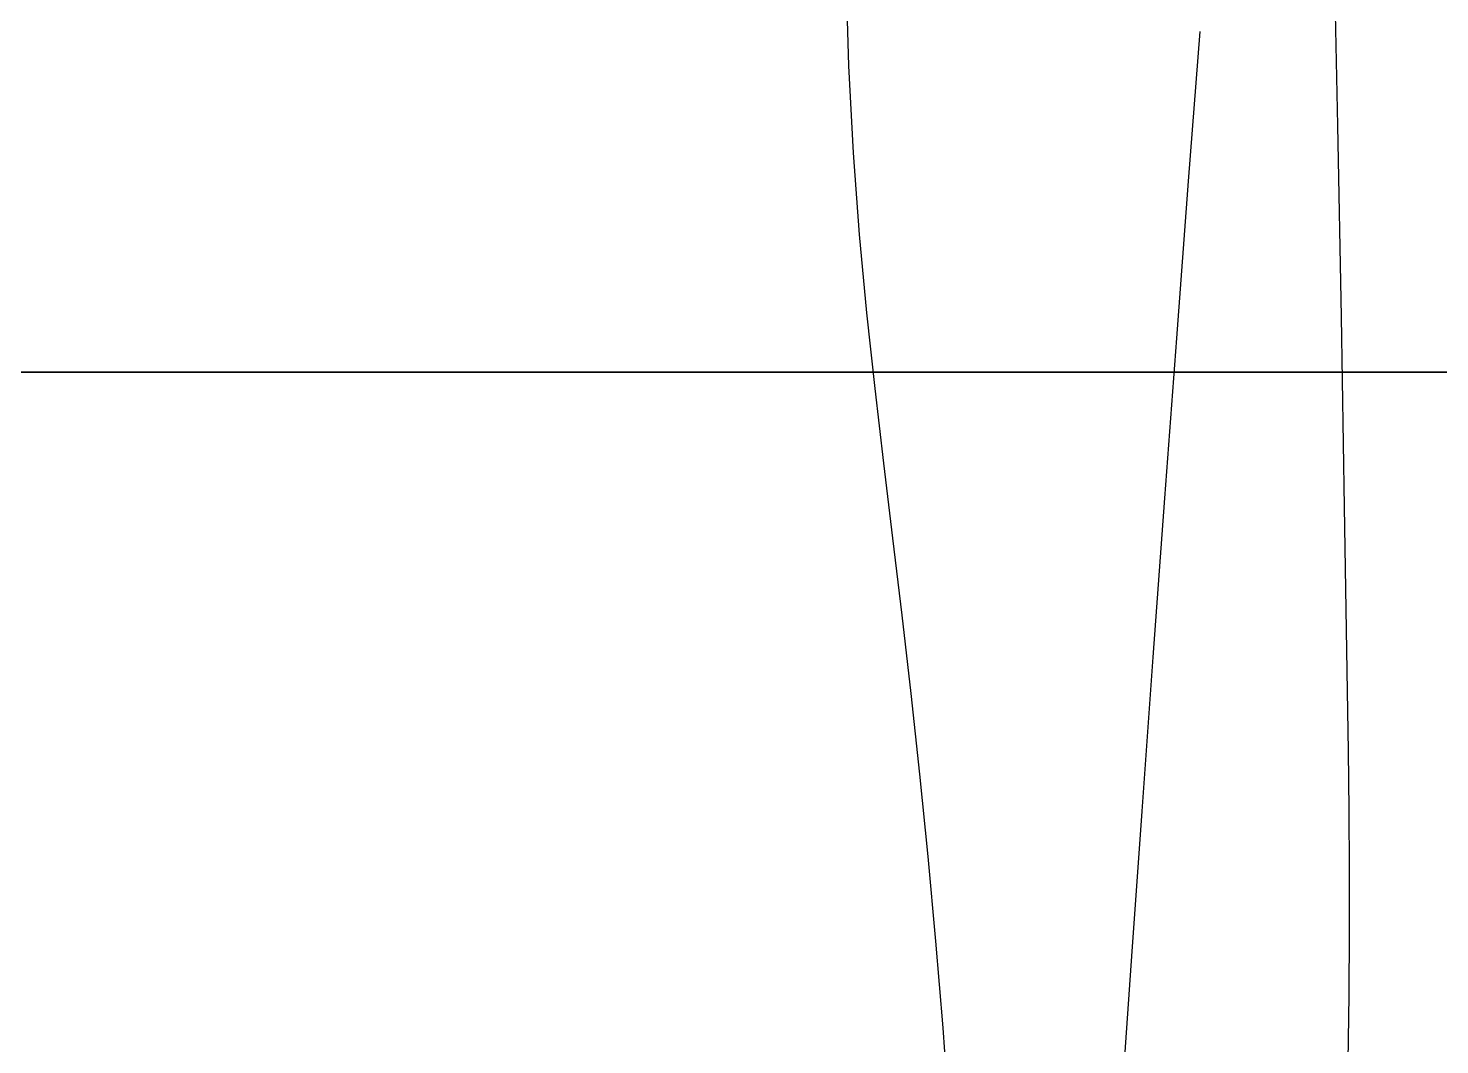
# Model space of a CAD drawing. Extents: x 11992 to 29481, y -6727 to 6811.
# Drawn here: x 24300.6 to 24558.5, y 1371.3 to 1557 of the extents above; entities that cross this region are included whole.
import ezdxf

# ---------------------------------------------------------------- set-up
doc = ezdxf.new("R2010")
doc.units = 0
doc.header["$MEASUREMENT"] = 0
doc.layers.get('0').update_dxf_attribs({"color": 8, "linetype": 'CONTINUOUS'})
doc.layers.add('zoylight 5回路', color=4, linetype='CONTINUOUS')

msp = doc.modelspace()

# ---------------------------------------------------------------- linework, layer by layer
for p, q in [((24539.84, 1539.18, -2436.43), (24539.14, 1573.61, -2436.43)), ((24450.55, 1550.1, -2436.43), (24450.03, 1567.16, -2436.43)), ((24514.63, 1556.37, -2436.43), (24512.54, 1529.05, -2436.43)), ((24451.4, 1534.22, -2436.43), (24450.55, 1550.1, -2436.43)), ((24540.5, 1504.25, -2436.43), (24539.84, 1539.18, -2436.43)), ((24452.51, 1519.28, -2436.43), (24451.4, 1534.22, -2436.43)), ((24512.54, 1529.05, -2436.43), (24510.38, 1500.39, -2436.43)), ((24453.84, 1505.01, -2436.43), (24452.51, 1519.28, -2436.43)), ((24455.34, 1491.18, -2436.43), (24453.84, 1505.01, -2436.43)), ((24541.09, 1469.58, -2436.43), (24540.5, 1504.25, -2436.43)), ((24510.38, 1500.39, -2436.43), (24508.21, 1471.16, -2436.43)), ((24301.72, 1494.16, -2114.35), (24296, 1494.16, -2112.59)), ((24298.69, 1494.16, -2095.93), (24305.78, 1494.16, -2098.2)), ((24305.8, 1494.16, -2110.12), (24298.71, 1494.16, -2107.93)), ((24300.51, 1494.16, -1996.67), (24301.22, 1494.16, -1996.77)), ((24300.77, 1494.16, -2436.23), (24300.77, 1494.16, -2435.58)), ((24300.77, 1494.16, -2435.58), (24300.77, 1494.16, -2434.93)), ((24300.77, 1494.16, -2434.93), (24300.77, 1494.16, -2434.28)), ((24300.77, 1494.16, -2434.28), (24300.77, 1494.16, -2433.63)), ((24300.77, 1494.16, -2433.63), (24300.77, 1494.16, -2432.98)), ((24300.77, 1494.16, -2432.98), (24300.77, 1494.16, -2432.33)), ((24300.77, 1494.16, -2432.33), (24300.77, 1494.16, -2431.68)), ((24300.77, 1494.16, -2431.68), (24300.77, 1494.16, -2431.03)), ((24300.77, 1494.16, -2431.03), (24300.77, 1494.16, -2430.38)), ((24300.77, 1494.16, -2430.38), (24300.77, 1494.16, -2429.73)), ((24300.77, 1494.16, -2429.73), (24300.77, 1494.16, -2429.08)), ((24300.77, 1494.16, -2429.08), (24300.77, 1494.16, -2428.43)), ((24300.77, 1494.16, -2428.43), (24300.77, 1494.16, -2428.3)), ((24300.77, 1494.16, -2428.3), (24300.79, 1494.16, -2428.16)), ((24300.79, 1494.16, -2428.16), (24300.81, 1494.16, -2428.03)), ((24300.81, 1494.16, -2428.03), (24300.84, 1494.16, -2427.91)), ((24300.84, 1494.16, -2427.91), (24300.88, 1494.16, -2427.78)), ((24300.88, 1494.16, -2427.78), (24300.92, 1494.16, -2427.66)), ((24300.92, 1494.16, -2427.66), (24300.98, 1494.16, -2427.54)), ((24301.01, 1494.16, -2436.43), (24300.97, 1494.16, -2436.43)), ((24300.98, 1494.16, -2427.54), (24301.04, 1494.16, -2427.43)), ((24301.11, 1494.16, -2436.43), (24301.01, 1494.16, -2436.43)), ((24301.04, 1494.16, -2427.43), (24301.11, 1494.16, -2427.31)), ((24301.29, 1494.16, -2436.43), (24301.11, 1494.16, -2436.43)), ((24301.11, 1494.16, -2427.31), (24301.18, 1494.16, -2427.21)), ((24301.18, 1494.16, -2427.21), (24301.27, 1494.16, -2427.11)), ((24301.22, 1494.16, -1996.77), (24301.93, 1494.16, -1996.87)), ((24301.27, 1494.16, -2427.11), (24301.36, 1494.16, -2427.01)), ((24301.53, 1494.16, -2436.43), (24301.29, 1494.16, -2436.43)), ((24301.36, 1494.16, -2427.01), (24301.41, 1494.16, -2426.96)), ((24301.41, 1494.16, -2426.96), (24301.46, 1494.16, -2426.92)), ((24301.46, 1494.16, -2426.92), (24301.51, 1494.16, -2426.87)), ((24301.51, 1494.16, -2426.87), (24301.57, 1494.16, -2426.83)), ((24301.84, 1494.16, -2436.43), (24301.53, 1494.16, -2436.43)), ((24301.57, 1494.16, -2426.83), (24301.62, 1494.16, -2426.79)), ((24301.62, 1494.16, -2426.79), (24301.68, 1494.16, -2426.75)), ((24301.68, 1494.16, -2426.75), (24301.74, 1494.16, -2426.72)), ((24307.67, 1494.16, -2116.06), (24301.72, 1494.16, -2114.35)), ((24301.74, 1494.16, -2426.72), (24301.79, 1494.16, -2426.68)), ((24301.79, 1494.16, -2426.68), (24301.85, 1494.16, -2426.65)), ((24302.22, 1494.16, -2436.43), (24301.84, 1494.16, -2436.43)), ((24301.85, 1494.16, -2426.65), (24301.92, 1494.16, -2426.62)), ((24301.92, 1494.16, -2426.62), (24301.98, 1494.16, -2426.59)), ((24301.93, 1494.16, -1996.87), (24302.64, 1494.16, -1996.98)), ((24301.98, 1494.16, -2426.59), (24302.04, 1494.16, -2426.56)), ((24302.04, 1494.16, -2426.56), (24302.06, 1494.16, -2426.56)), ((24302.06, 1494.16, -2426.56), (24302.08, 1494.16, -2426.55)), ((24302.08, 1494.16, -2426.55), (24302.1, 1494.16, -2426.54)), ((24302.1, 1494.16, -2426.54), (24302.12, 1494.16, -2426.53)), ((24302.12, 1494.16, -2426.53), (24302.14, 1494.16, -2426.53)), ((24302.14, 1494.16, -2426.53), (24302.17, 1494.16, -2426.52)), ((24302.17, 1494.16, -2426.52), (24302.19, 1494.16, -2426.51)), ((24302.19, 1494.16, -2426.51), (24302.21, 1494.16, -2426.51)), ((24302.21, 1494.16, -2426.51), (24302.23, 1494.16, -2426.5)), ((24302.67, 1494.16, -2436.43), (24302.22, 1494.16, -2436.43)), ((24302.23, 1494.16, -2426.5), (24302.25, 1494.16, -2426.5)), ((24302.25, 1494.16, -2426.5), (24302.27, 1494.16, -2426.49)), ((24302.27, 1494.16, -2426.49), (24302.29, 1494.16, -2426.49)), ((24302.29, 1494.16, -2426.49), (24302.31, 1494.16, -2426.48)), ((24302.31, 1494.16, -2426.48), (24302.33, 1494.16, -2426.48)), ((24302.33, 1494.16, -2426.48), (24302.35, 1494.16, -2426.47)), ((24302.35, 1494.16, -2426.47), (24302.37, 1494.16, -2426.47)), ((24302.37, 1494.16, -2426.47), (24302.39, 1494.16, -2426.46)), ((24302.39, 1494.16, -2426.46), (24302.41, 1494.16, -2426.46)), ((24302.41, 1494.16, -2426.46), (24302.44, 1494.16, -2426.46)), ((24302.44, 1494.16, -2426.46), (24302.46, 1494.16, -2426.45)), ((24302.46, 1494.16, -2426.45), (24302.48, 1494.16, -2426.45)), ((24302.48, 1494.16, -2426.45), (24302.5, 1494.16, -2426.45)), ((24302.5, 1494.16, -2426.45), (24302.52, 1494.16, -2426.44)), ((24302.52, 1494.16, -2426.44), (24302.54, 1494.16, -2426.44)), ((24302.54, 1494.16, -2426.44), (24302.55, 1494.16, -2426.44)), ((24302.55, 1494.16, -2426.44), (24302.56, 1494.16, -2426.44)), ((24302.56, 1494.16, -2426.44), (24302.57, 1494.16, -2426.44)), ((24302.57, 1494.16, -2426.44), (24302.58, 1494.16, -2426.44)), ((24302.58, 1494.16, -2426.44), (24302.59, 1494.16, -2426.44)), ((24302.59, 1494.16, -2426.44), (24302.6, 1494.16, -2426.44)), ((24302.6, 1494.16, -2426.44), (24302.61, 1494.16, -2426.43)), ((24302.61, 1494.16, -2426.43), (24302.62, 1494.16, -2426.43)), ((24302.62, 1494.16, -2426.43), (24302.63, 1494.16, -2426.43)), ((24302.63, 1494.16, -2426.43), (24302.63, 1494.16, -2426.43)), ((24302.63, 1494.16, -2426.43), (24302.64, 1494.16, -2426.43)), ((24302.64, 1494.16, -2426.43), (24302.65, 1494.16, -2426.43)), ((24302.64, 1494.16, -1996.98), (24303.35, 1494.16, -1997.08)), ((24302.65, 1494.16, -2426.43), (24302.66, 1494.16, -2426.43)), ((24302.66, 1494.16, -2426.43), (24302.66, 1494.16, -2426.43)), ((24302.66, 1494.16, -2426.43), (24302.67, 1494.16, -2426.43)), ((24303.18, 1494.16, -2436.43), (24302.67, 1494.16, -2436.43)), ((24302.67, 1494.16, -2426.43), (24302.68, 1494.16, -2426.43)), ((24302.68, 1494.16, -2426.43), (24302.7, 1494.16, -2426.43)), ((24302.7, 1494.16, -2426.43), (24302.71, 1494.16, -2426.43)), ((24302.71, 1494.16, -2426.43), (24302.73, 1494.16, -2426.43)), ((24302.73, 1494.16, -2426.43), (24302.74, 1494.16, -2426.43)), ((24302.74, 1494.16, -2426.43), (24302.75, 1494.16, -2426.43)), ((24302.75, 1494.16, -2426.43), (24302.76, 1494.16, -2426.43)), ((24302.76, 1494.16, -2426.43), (24302.77, 1494.16, -2426.43)), ((24302.77, 1494.16, -2426.43), (24302.77, 1494.16, -2426.43)), ((24302.78, 1494.16, -2426.43), (24302.77, 1494.16, -2426.43)), ((24302.77, 1494.16, -2426.43), (24302.82, 1494.16, -2426.43)), ((24302.79, 1494.16, -2426.43), (24302.78, 1494.16, -2426.43)), ((24302.81, 1494.16, -2426.43), (24302.79, 1494.16, -2426.43)), ((24302.84, 1494.16, -2426.43), (24302.81, 1494.16, -2426.43)), ((24302.82, 1494.16, -2426.43), (24302.87, 1494.16, -2426.43)), ((24302.87, 1494.16, -2426.43), (24302.84, 1494.16, -2426.43)), ((24302.91, 1494.16, -2426.43), (24302.87, 1494.16, -2426.43)), ((24302.87, 1494.16, -2426.43), (24302.91, 1494.16, -2426.43)), ((24302.96, 1494.16, -2426.43), (24302.91, 1494.16, -2426.43)), ((24302.91, 1494.16, -2426.43), (24302.96, 1494.16, -2426.43)), ((24303.02, 1494.16, -2426.43), (24302.96, 1494.16, -2426.43)), ((24302.96, 1494.16, -2426.43), (24303, 1494.16, -2426.43)), ((24303, 1494.16, -2426.43), (24303.05, 1494.16, -2426.43)), ((24303.08, 1494.16, -2426.43), (24303.02, 1494.16, -2426.43)), ((24303.05, 1494.16, -2426.43), (24303.09, 1494.16, -2426.43)), ((24303.15, 1494.16, -2426.43), (24303.08, 1494.16, -2426.43)), ((24303.09, 1494.16, -2426.43), (24303.14, 1494.16, -2426.43)), ((24303.14, 1494.16, -2426.43), (24303.18, 1494.16, -2426.43)), ((24303.23, 1494.16, -2426.43), (24303.15, 1494.16, -2426.43)), ((24303.77, 1494.16, -2436.43), (24303.18, 1494.16, -2436.43)), ((24303.18, 1494.16, -2426.43), (24303.23, 1494.16, -2426.43)), ((24303.32, 1494.16, -2426.43), (24303.23, 1494.16, -2426.43)), ((24303.23, 1494.16, -2426.43), (24303.27, 1494.16, -2426.43)), ((24303.27, 1494.16, -2426.43), (24303.32, 1494.16, -2426.43)), ((24303.41, 1494.16, -2426.43), (24303.32, 1494.16, -2426.43)), ((24303.35, 1494.16, -1997.08), (24304.07, 1494.16, -1997.18)), ((24303.51, 1494.16, -2426.43), (24303.41, 1494.16, -2426.43)), ((24303.44, 1494.16, -2426.43), (24320.89, 1494.16, -2426.34)), ((24303.61, 1494.16, -2426.43), (24303.51, 1494.16, -2426.43)), ((24303.71, 1494.16, -2426.43), (24303.61, 1494.16, -2426.43)), ((24303.83, 1494.16, -2426.43), (24303.71, 1494.16, -2426.43)), ((24304.42, 1494.16, -2436.43), (24303.77, 1494.16, -2436.43)), ((24303.94, 1494.16, -2426.43), (24303.83, 1494.16, -2426.43)), ((24304.07, 1494.16, -2426.43), (24303.94, 1494.16, -2426.43)), ((24304.07, 1494.16, -1997.18), (24304.78, 1494.16, -1997.28)), ((24304.2, 1494.16, -2426.43), (24304.07, 1494.16, -2426.43)), ((24304.34, 1494.16, -2426.43), (24304.2, 1494.16, -2426.43)), ((24304.49, 1494.16, -2426.43), (24304.34, 1494.16, -2426.43)), ((24305.14, 1494.16, -2436.43), (24304.42, 1494.16, -2436.43)), ((24304.64, 1494.16, -2426.43), (24304.49, 1494.16, -2426.43)), ((24304.79, 1494.16, -2426.43), (24304.64, 1494.16, -2426.43)), ((24304.78, 1494.16, -1997.28), (24305.49, 1494.16, -1997.37)), ((24304.79, 1494.16, -2426.43), (24856.75, 1494.16, -2426.43)), ((24305.93, 1494.16, -2436.43), (24305.14, 1494.16, -2436.43)), ((24305.49, 1494.16, -1997.37), (24306.19, 1494.16, -1997.47)), ((24305.78, 1494.16, -2098.2), (24313.11, 1494.16, -2100.4)), ((24313.13, 1494.16, -2112.24), (24305.8, 1494.16, -2110.12)), ((24306.79, 1494.16, -2436.43), (24305.93, 1494.16, -2436.43)), ((24306.19, 1494.16, -1997.47), (24306.89, 1494.16, -1997.57)), ((24307.71, 1494.16, -2436.43), (24306.79, 1494.16, -2436.43)), ((24306.89, 1494.16, -1997.57), (24307.59, 1494.16, -1997.67)), ((24307.59, 1494.16, -1997.67), (24308.29, 1494.16, -1997.76)), ((24313.84, 1494.16, -2117.73), (24307.67, 1494.16, -2116.06)), ((24308.71, 1494.16, -2436.43), (24307.71, 1494.16, -2436.43)), ((24308.29, 1494.16, -1997.76), (24308.98, 1494.16, -1997.86)), ((24309.76, 1494.16, -2436.43), (24308.71, 1494.16, -2436.43)), ((24308.98, 1494.16, -1997.86), (24309.68, 1494.16, -1997.95)), ((24309.68, 1494.16, -1997.95), (24310.38, 1494.16, -1998.05)), ((24310.89, 1494.16, -2436.43), (24309.76, 1494.16, -2436.43)), ((24310.38, 1494.16, -1998.05), (24311.08, 1494.16, -1998.15)), ((24312.08, 1494.16, -2436.43), (24310.89, 1494.16, -2436.43)), ((24311.08, 1494.16, -1998.15), (24311.78, 1494.16, -1998.24)), ((24311.78, 1494.16, -1998.24), (24312.48, 1494.16, -1998.34)), ((24313.34, 1494.16, -2436.43), (24312.08, 1494.16, -2436.43)), ((24312.48, 1494.16, -1998.34), (24313.18, 1494.16, -1998.43)), ((24313.11, 1494.16, -2100.4), (24320.66, 1494.16, -2102.53)), ((24320.67, 1494.16, -2114.29), (24313.13, 1494.16, -2112.24)), ((24313.18, 1494.16, -1998.43), (24313.88, 1494.16, -1998.52)), ((24314.67, 1494.16, -2436.43), (24313.34, 1494.16, -2436.43)), ((24320.18, 1494.16, -2119.34), (24313.84, 1494.16, -2117.73)), ((24313.88, 1494.16, -1998.52), (24315.4, 1494.16, -1998.73)), ((24316.06, 1494.16, -2436.43), (24314.67, 1494.16, -2436.43)), ((24315.4, 1494.16, -1998.73), (24316.91, 1494.16, -1998.93)), ((24317.51, 1494.16, -2436.43), (24316.06, 1494.16, -2436.43)), ((24316.91, 1494.16, -1998.93), (24318.42, 1494.16, -1999.13)), ((24319.03, 1494.16, -2436.43), (24317.51, 1494.16, -2436.43)), ((24318.42, 1494.16, -1999.13), (24319.94, 1494.16, -1999.33)), ((24320.62, 1494.16, -2436.43), (24319.03, 1494.16, -2436.43)), ((24319.94, 1494.16, -1999.33), (24321.46, 1494.16, -1999.52)), ((24326.69, 1494.16, -2120.9), (24320.18, 1494.16, -2119.34)), ((24322.41, 1494.16, -2436.43), (24320.62, 1494.16, -2436.43)), ((24320.66, 1494.16, -2102.53), (24328.4, 1494.16, -2104.58)), ((24328.41, 1494.16, -2116.26), (24320.67, 1494.16, -2114.29)), ((24320.89, 1494.16, -2426.34), (24338.02, 1494.16, -2426.1)), ((24321.46, 1494.16, -1999.52), (24322.98, 1494.16, -1999.72)), ((24324.28, 1494.16, -2436.43), (24322.41, 1494.16, -2436.43)), ((24322.98, 1494.16, -1999.72), (24324.5, 1494.16, -1999.91)), ((24326.22, 1494.16, -2436.43), (24324.28, 1494.16, -2436.43)), ((24324.5, 1494.16, -1999.91), (24326.02, 1494.16, -2000.11)), ((24326.02, 1494.16, -2000.11), (24327.54, 1494.16, -2000.3)), ((24328.23, 1494.16, -2436.43), (24326.22, 1494.16, -2436.43)), ((24333.33, 1494.16, -2122.41), (24326.69, 1494.16, -2120.9)), ((24327.54, 1494.16, -2000.3), (24329.06, 1494.16, -2000.49)), ((24330.32, 1494.16, -2436.43), (24328.23, 1494.16, -2436.43)), ((24328.4, 1494.16, -2104.58), (24336.3, 1494.16, -2106.57)), ((24336.32, 1494.16, -2118.16), (24328.41, 1494.16, -2116.26)), ((24329.06, 1494.16, -2000.49), (24330.57, 1494.16, -2000.68)), ((24332.47, 1494.16, -2436.43), (24330.32, 1494.16, -2436.43)), ((24330.57, 1494.16, -2000.68), (24332.09, 1494.16, -2000.87)), ((24332.09, 1494.16, -2000.87), (24333.61, 1494.16, -2001.05)), ((24334.7, 1494.16, -2436.43), (24332.47, 1494.16, -2436.43)), ((24340.08, 1494.16, -2123.87), (24333.33, 1494.16, -2122.41)), ((24333.61, 1494.16, -2001.05), (24335.12, 1494.16, -2001.24)), ((24337.01, 1494.16, -2436.43), (24334.7, 1494.16, -2436.43)), ((24335.12, 1494.16, -2001.24), (24336.64, 1494.16, -2001.42)), ((24336.3, 1494.16, -2106.57), (24344.35, 1494.16, -2108.48)), ((24344.36, 1494.16, -2119.98), (24336.32, 1494.16, -2118.16)), ((24336.64, 1494.16, -2001.42), (24338.15, 1494.16, -2001.6)), ((24339.38, 1494.16, -2436.43), (24337.01, 1494.16, -2436.43)), ((24338.02, 1494.16, -2426.1), (24354.79, 1494.16, -2425.66)), ((24338.15, 1494.16, -2001.6), (24339.67, 1494.16, -2001.78)), ((24341.82, 1494.16, -2436.43), (24339.38, 1494.16, -2436.43)), ((24339.67, 1494.16, -2001.78), (24341.19, 1494.16, -2001.96)), ((24346.92, 1494.16, -2125.29), (24340.08, 1494.16, -2123.87)), ((24341.19, 1494.16, -2001.96), (24342.7, 1494.16, -2002.14)), ((24344.33, 1494.16, -2436.43), (24341.82, 1494.16, -2436.43)), ((24342.7, 1494.16, -2002.14), (24344.22, 1494.16, -2002.32)), ((24344.22, 1494.16, -2002.32), (24345.74, 1494.16, -2002.49)), ((24346.91, 1494.16, -2436.43), (24344.33, 1494.16, -2436.43)), ((24344.35, 1494.16, -2108.48), (24352.51, 1494.16, -2110.32)), ((24352.52, 1494.16, -2121.73), (24344.36, 1494.16, -2119.98)), ((24345.74, 1494.16, -2002.49), (24347.26, 1494.16, -2002.67)), ((24349.56, 1494.16, -2436.43), (24346.91, 1494.16, -2436.43)), ((24353.81, 1494.16, -2126.65), (24346.92, 1494.16, -2125.29)), ((24347.26, 1494.16, -2002.67), (24348.78, 1494.16, -2002.84)), ((24348.78, 1494.16, -2002.84), (24350.3, 1494.16, -2003.01)), ((24352.28, 1494.16, -2436.43), (24349.56, 1494.16, -2436.43)), ((24350.3, 1494.16, -2003.01), (24351.81, 1494.16, -2003.18)), ((24351.81, 1494.16, -2003.18), (24353.33, 1494.16, -2003.35)), ((24355.06, 1494.16, -2436.43), (24352.28, 1494.16, -2436.43)), ((24352.51, 1494.16, -2110.32), (24360.76, 1494.16, -2112.09)), ((24360.77, 1494.16, -2123.4), (24352.52, 1494.16, -2121.73)), ((24353.33, 1494.16, -2003.35), (24354.85, 1494.16, -2003.52)), ((24360.74, 1494.16, -2127.97), (24353.81, 1494.16, -2126.65)), ((24354.79, 1494.16, -2425.66), (24371.17, 1494.16, -2424.98)), ((24354.85, 1494.16, -2003.52), (24356.36, 1494.16, -2003.69)), ((24357.9, 1494.16, -2436.43), (24355.06, 1494.16, -2436.43)), ((24356.36, 1494.16, -2003.69), (24357.88, 1494.16, -2003.85)), ((24357.88, 1494.16, -2003.85), (24359.4, 1494.16, -2004.02)), ((24360.81, 1494.16, -2436.43), (24357.9, 1494.16, -2436.43)), ((24359.4, 1494.16, -2004.02), (24360.92, 1494.16, -2004.18)), ((24362.13, 1494.16, -2128.23), (24360.74, 1494.16, -2127.97)), ((24360.76, 1494.16, -2112.09), (24369.07, 1494.16, -2113.8)), ((24369.09, 1494.16, -2125.01), (24360.77, 1494.16, -2123.4)), ((24363.79, 1494.16, -2436.43), (24360.81, 1494.16, -2436.43)), ((24360.92, 1494.16, -2004.18), (24362.43, 1494.16, -2004.34)), ((24363.52, 1494.16, -2128.49), (24362.13, 1494.16, -2128.23)), ((24362.43, 1494.16, -2004.34), (24363.95, 1494.16, -2004.5)), ((24364.91, 1494.16, -2128.74), (24363.52, 1494.16, -2128.49)), ((24366.83, 1494.16, -2436.43), (24363.79, 1494.16, -2436.43)), ((24363.95, 1494.16, -2004.5), (24365.47, 1494.16, -2004.66)), ((24366.3, 1494.16, -2128.99), (24364.91, 1494.16, -2128.74)), ((24365.47, 1494.16, -2004.66), (24366.99, 1494.16, -2004.82)), ((24367.69, 1494.16, -2129.24), (24366.3, 1494.16, -2128.99)), ((24369.93, 1494.16, -2436.43), (24366.83, 1494.16, -2436.43)), ((24366.99, 1494.16, -2004.82), (24368.51, 1494.16, -2004.97)), ((24369.09, 1494.16, -2129.49), (24367.69, 1494.16, -2129.24)), ((24368.51, 1494.16, -2004.97), (24371.54, 1494.16, -2005.28)), ((24369.07, 1494.16, -2113.8), (24377.43, 1494.16, -2115.43)), ((24377.44, 1494.16, -2126.53), (24369.09, 1494.16, -2125.01)), ((24370.48, 1494.16, -2129.74), (24369.09, 1494.16, -2129.49)), ((24373.09, 1494.16, -2436.43), (24369.93, 1494.16, -2436.43)), ((24371.87, 1494.16, -2129.99), (24370.48, 1494.16, -2129.74)), ((24371.17, 1494.16, -2424.98), (24387.11, 1494.16, -2424.01)), ((24371.54, 1494.16, -2005.28), (24374.57, 1494.16, -2005.59)), ((24373.27, 1494.16, -2130.23), (24371.87, 1494.16, -2129.99)), ((24376.31, 1494.16, -2436.43), (24373.09, 1494.16, -2436.43)), ((24374.66, 1494.16, -2130.47), (24373.27, 1494.16, -2130.23)), ((24374.57, 1494.16, -2005.59), (24377.61, 1494.16, -2005.89)), ((24376.05, 1494.16, -2130.71), (24374.66, 1494.16, -2130.47)), ((24377.45, 1494.16, -2130.95), (24376.05, 1494.16, -2130.71)), ((24379.59, 1494.16, -2436.43), (24376.31, 1494.16, -2436.43)), ((24377.43, 1494.16, -2115.43), (24394.19, 1494.16, -2118.49)), ((24394.2, 1494.16, -2129.37), (24377.44, 1494.16, -2126.53)), ((24385.41, 1494.16, -2132.27), (24377.45, 1494.16, -2130.95)), ((24377.61, 1494.16, -2005.89), (24380.64, 1494.16, -2006.18)), ((24382.93, 1494.16, -2436.43), (24379.59, 1494.16, -2436.43)), ((24380.64, 1494.16, -2006.18), (24383.68, 1494.16, -2006.47)), ((24386.32, 1494.16, -2436.43), (24382.93, 1494.16, -2436.43)), ((24383.68, 1494.16, -2006.47), (24386.73, 1494.16, -2006.76)), ((24393.37, 1494.16, -2133.54), (24385.41, 1494.16, -2132.27)), ((24389.77, 1494.16, -2436.43), (24386.32, 1494.16, -2436.43)), ((24386.73, 1494.16, -2006.76), (24389.77, 1494.16, -2007.04)), ((24387.11, 1494.16, -2424.01), (24402.59, 1494.16, -2422.72)), ((24393.28, 1494.16, -2436.43), (24389.77, 1494.16, -2436.43)), ((24389.77, 1494.16, -2007.04), (24392.81, 1494.16, -2007.31)), ((24392.81, 1494.16, -2007.31), (24395.85, 1494.16, -2007.58)), ((24396.84, 1494.16, -2436.43), (24393.28, 1494.16, -2436.43)), ((24401.35, 1494.16, -2134.74), (24393.37, 1494.16, -2133.54)), ((24394.19, 1494.16, -2118.49), (24411.01, 1494.16, -2121.27)), ((24411.02, 1494.16, -2131.93), (24394.2, 1494.16, -2129.37)), ((24395.85, 1494.16, -2007.58), (24398.9, 1494.16, -2007.85)), ((24400.46, 1494.16, -2436.43), (24396.84, 1494.16, -2436.43)), ((24398.9, 1494.16, -2007.85), (24401.93, 1494.16, -2008.11)), ((24404.12, 1494.16, -2436.43), (24400.46, 1494.16, -2436.43)), ((24409.33, 1494.16, -2135.89), (24401.35, 1494.16, -2134.74)), ((24401.93, 1494.16, -2008.11), (24404.97, 1494.16, -2008.37)), ((24402.59, 1494.16, -2422.72), (24417.56, 1494.16, -2421.06)), ((24407.84, 1494.16, -2436.43), (24404.12, 1494.16, -2436.43)), ((24404.97, 1494.16, -2008.37), (24408.01, 1494.16, -2008.62)), ((24411.61, 1494.16, -2436.43), (24407.84, 1494.16, -2436.43)), ((24408.01, 1494.16, -2008.62), (24411.04, 1494.16, -2008.87)), ((24417.32, 1494.16, -2136.97), (24409.33, 1494.16, -2135.89)), ((24411.01, 1494.16, -2121.27), (24427.86, 1494.16, -2123.78)), ((24427.87, 1494.16, -2134.2), (24411.02, 1494.16, -2131.93)), ((24411.04, 1494.16, -2008.87), (24414.08, 1494.16, -2009.11)), ((24415.43, 1494.16, -2436.43), (24411.61, 1494.16, -2436.43)), ((24414.08, 1494.16, -2009.11), (24417.13, 1494.16, -2009.35)), ((24419.29, 1494.16, -2436.43), (24415.43, 1494.16, -2436.43)), ((24417.13, 1494.16, -2009.35), (24420.17, 1494.16, -2009.58)), ((24425.32, 1494.16, -2138), (24417.32, 1494.16, -2136.97)), ((24417.56, 1494.16, -2421.06), (24431.99, 1494.16, -2419)), ((24418.22, 1494.16, -2068.81), (24418.16, 1494.16, -2074.01)), ((24418.16, 1494.16, -2074.01), (24418.17, 1494.16, -2079.07)), ((24418.17, 1494.16, -2079.07), (24418.25, 1494.16, -2083.99)), ((24418.36, 1494.16, -2063.47), (24418.22, 1494.16, -2068.81)), ((24418.25, 1494.16, -2083.99), (24418.39, 1494.16, -2088.75)), ((24418.58, 1494.16, -2057.99), (24418.36, 1494.16, -2063.47)), ((24418.39, 1494.16, -2088.75), (24418.6, 1494.16, -2093.35)), ((24418.88, 1494.16, -2052.39), (24418.58, 1494.16, -2057.99)), ((24418.6, 1494.16, -2093.35), (24418.86, 1494.16, -2097.79)), ((24418.86, 1494.16, -2097.79), (24419.18, 1494.16, -2102.07)), ((24419.27, 1494.16, -2046.66), (24418.88, 1494.16, -2052.39)), ((24419.76, 1494.16, -2040.82), (24419.27, 1494.16, -2046.66)), ((24423.2, 1494.16, -2436.43), (24419.29, 1494.16, -2436.43)), ((24420.17, 1494.16, -2009.58), (24423.22, 1494.16, -2009.81)), ((24427.16, 1494.16, -2436.43), (24423.2, 1494.16, -2436.43)), ((24423.22, 1494.16, -2009.81), (24426.26, 1494.16, -2010.03)), ((24433.33, 1494.16, -2138.98), (24425.32, 1494.16, -2138)), ((24426.26, 1494.16, -2010.03), (24429.31, 1494.16, -2010.25)), ((24431.16, 1494.16, -2436.43), (24427.16, 1494.16, -2436.43)), ((24427.86, 1494.16, -2123.78), (24444.76, 1494.16, -2126.02)), ((24444.77, 1494.16, -2136.2), (24427.87, 1494.16, -2134.2)), ((24429.31, 1494.16, -2010.25), (24432.35, 1494.16, -2010.47)), ((24435.21, 1494.16, -2436.43), (24431.16, 1494.16, -2436.43)), ((24431.99, 1494.16, -2419), (24445.83, 1494.16, -2416.48)), ((24432.35, 1494.16, -2010.47), (24435.4, 1494.16, -2010.68)), ((24441.35, 1494.16, -2139.89), (24433.33, 1494.16, -2138.98)), ((24439.3, 1494.16, -2436.43), (24435.21, 1494.16, -2436.43)), ((24435.4, 1494.16, -2010.68), (24438.44, 1494.16, -2010.89)), ((24438.44, 1494.16, -2010.89), (24441.48, 1494.16, -2011.09)), ((24443.42, 1494.16, -2436.43), (24439.3, 1494.16, -2436.43)), ((24449.37, 1494.16, -2140.75), (24441.35, 1494.16, -2139.89)), ((24441.48, 1494.16, -2011.09), (24444.52, 1494.16, -2011.28)), ((24447.59, 1494.16, -2436.43), (24443.42, 1494.16, -2436.43)), ((24444.52, 1494.16, -2011.28), (24447.56, 1494.16, -2011.48)), ((24444.76, 1494.16, -2126.02), (24461.69, 1494.16, -2127.99)), ((24461.69, 1494.16, -2137.94), (24444.77, 1494.16, -2136.2)), ((24445.83, 1494.16, -2416.48), (24459.06, 1494.16, -2413.48)), ((24447.56, 1494.16, -2011.48), (24450.61, 1494.16, -2011.67)), ((24451.8, 1494.16, -2436.43), (24447.59, 1494.16, -2436.43)), ((24457.4, 1494.16, -2141.56), (24449.37, 1494.16, -2140.75)), ((24450.61, 1494.16, -2011.67), (24453.65, 1494.16, -2011.85)), ((24456.04, 1494.16, -2436.43), (24451.8, 1494.16, -2436.43)), ((24453.65, 1494.16, -2011.85), (24456.7, 1494.16, -2012.03)), ((24460.32, 1494.16, -2436.43), (24456.04, 1494.16, -2436.43)), ((24456.7, 1494.16, -2012.03), (24459.75, 1494.16, -2012.2)), ((24465.43, 1494.16, -2142.31), (24457.4, 1494.16, -2141.56)), ((24459.06, 1494.16, -2413.48), (24471.63, 1494.16, -2409.95)), ((24459.75, 1494.16, -2012.2), (24462.79, 1494.16, -2012.38)), ((24464.64, 1494.16, -2436.43), (24460.32, 1494.16, -2436.43)), ((24461.69, 1494.16, -2127.99), (24478.64, 1494.16, -2129.69)), ((24478.65, 1494.16, -2139.42), (24461.69, 1494.16, -2137.94)), ((24462.79, 1494.16, -2012.38), (24465.84, 1494.16, -2012.54)), ((24468.99, 1494.16, -2436.43), (24464.64, 1494.16, -2436.43)), ((24473.47, 1494.16, -2143.01), (24465.43, 1494.16, -2142.31)), ((24465.84, 1494.16, -2012.54), (24468.89, 1494.16, -2012.7)), ((24468.89, 1494.16, -2012.7), (24471.94, 1494.16, -2012.86)), ((24473.37, 1494.16, -2436.43), (24468.99, 1494.16, -2436.43)), ((24471.63, 1494.16, -2409.95), (24483.51, 1494.16, -2405.85)), ((24471.94, 1494.16, -2012.86), (24474.98, 1494.16, -2013.02)), ((24477.78, 1494.16, -2436.43), (24473.37, 1494.16, -2436.43)), ((24476.62, 1494.16, -2143.28), (24473.47, 1494.16, -2143.01)), ((24474.98, 1494.16, -2013.02), (24478.03, 1494.16, -2013.16)), ((24479.81, 1494.16, -2143.59), (24476.62, 1494.16, -2143.28)), ((24481.88, 1494.16, -2436.43), (24477.78, 1494.16, -2436.43)), ((24478.03, 1494.16, -2013.16), (24481.08, 1494.16, -2013.31)), ((24478.64, 1494.16, -2129.69), (24495.63, 1494.16, -2131.12)), ((24495.63, 1494.16, -2140.65), (24478.65, 1494.16, -2139.42)), ((24483.03, 1494.16, -2143.94), (24479.81, 1494.16, -2143.59)), ((24481.08, 1494.16, -2013.31), (24484.12, 1494.16, -2013.45)), ((24486, 1494.16, -2436.43), (24481.88, 1494.16, -2436.43)), ((24486.27, 1494.16, -2144.32), (24483.03, 1494.16, -2143.94)), ((24483.51, 1494.16, -2405.85), (24489.19, 1494.16, -2403.56)), ((24484.12, 1494.16, -2013.45), (24487.17, 1494.16, -2013.59)), ((24490.15, 1494.16, -2436.43), (24486, 1494.16, -2436.43)), ((24486.03, 1494.16, -2015.15), (24489.39, 1494.16, -2018.69)), ((24489.52, 1494.16, -2144.74), (24486.27, 1494.16, -2144.32)), ((24487.17, 1494.16, -2013.59), (24490.22, 1494.16, -2013.72)), ((24489.19, 1494.16, -2403.56), (24494.69, 1494.16, -2401.12)), ((24489.39, 1494.16, -2018.69), (24492.22, 1494.16, -2022.67)), ((24492.77, 1494.16, -2145.21), (24489.52, 1494.16, -2144.74)), ((24494.32, 1494.16, -2436.43), (24490.15, 1494.16, -2436.43)), ((24490.22, 1494.16, -2013.72), (24493.27, 1494.16, -2013.85)), ((24492.22, 1494.16, -2022.67), (24494.55, 1494.16, -2027.03)), ((24496.01, 1494.16, -2145.72), (24492.77, 1494.16, -2145.21)), ((24492.81, 1494.16, -2125.76), (24493.41, 1494.16, -2120.62)), ((24493.27, 1494.16, -2013.85), (24496.32, 1494.16, -2013.97)), ((24493.41, 1494.16, -2120.62), (24494.06, 1494.16, -2115.89)), ((24494.06, 1494.16, -2115.89), (24494.75, 1494.16, -2111.52)), ((24498.51, 1494.16, -2436.43), (24494.32, 1494.16, -2436.43)), ((24496.22, 1494.16, -2070.69), (24494.47, 1494.16, -2076.58)), ((24494.55, 1494.16, -2027.03), (24496.39, 1494.16, -2031.74)), ((24494.69, 1494.16, -2401.12), (24499.99, 1494.16, -2398.51)), ((24494.75, 1494.16, -2111.52), (24495.46, 1494.16, -2107.49)), ((24495.46, 1494.16, -2107.49), (24496.21, 1494.16, -2103.75)), ((24495.63, 1494.16, -2131.12), (24512.63, 1494.16, -2132.29)), ((24512.63, 1494.16, -2141.65), (24495.63, 1494.16, -2140.65)), ((24499.24, 1494.16, -2146.28), (24496.01, 1494.16, -2145.72)), ((24496.21, 1494.16, -2103.75), (24496.99, 1494.16, -2100.28)), ((24497.57, 1494.16, -2064.79), (24496.22, 1494.16, -2070.69)), ((24496.32, 1494.16, -2013.97), (24499.37, 1494.16, -2014.09)), ((24496.39, 1494.16, -2031.74), (24497.74, 1494.16, -2036.75)), ((24496.99, 1494.16, -2100.28), (24497.78, 1494.16, -2097.03)), ((24498.49, 1494.16, -2058.93), (24497.57, 1494.16, -2064.79)), ((24497.74, 1494.16, -2036.75), (24498.61, 1494.16, -2042.02)), ((24497.78, 1494.16, -2097.03), (24498.58, 1494.16, -2093.98)), ((24498.98, 1494.16, -2053.16), (24498.49, 1494.16, -2058.93)), ((24502.72, 1494.16, -2436.43), (24498.51, 1494.16, -2436.43)), ((24498.58, 1494.16, -2093.98), (24499.4, 1494.16, -2091.09)), ((24498.61, 1494.16, -2042.02), (24499.02, 1494.16, -2047.51)), ((24499.02, 1494.16, -2047.51), (24498.98, 1494.16, -2053.16)), ((24502.43, 1494.16, -2146.9), (24499.24, 1494.16, -2146.28)), ((24499.37, 1494.16, -2014.09), (24502.42, 1494.16, -2014.2)), ((24499.4, 1494.16, -2091.09), (24500.22, 1494.16, -2088.33)), ((24499.99, 1494.16, -2398.51), (24505.09, 1494.16, -2395.73)), ((24500.22, 1494.16, -2088.33), (24501.03, 1494.16, -2085.66)), ((24501.03, 1494.16, -2085.66), (24501.85, 1494.16, -2083.05)), ((24501.85, 1494.16, -2083.05), (24502.93, 1494.16, -2079.57)), ((24502.42, 1494.16, -2014.2), (24505.47, 1494.16, -2014.31)), ((24505.59, 1494.16, -2147.56), (24502.43, 1494.16, -2146.9)), ((24506.95, 1494.16, -2436.43), (24502.72, 1494.16, -2436.43)), ((24502.93, 1494.16, -2079.57), (24504, 1494.16, -2076.13)), ((24504, 1494.16, -2076.13), (24505.05, 1494.16, -2072.73)), ((24505.05, 1494.16, -2072.73), (24506.09, 1494.16, -2069.35)), ((24505.09, 1494.16, -2395.73), (24509.99, 1494.16, -2392.77)), ((24505.47, 1494.16, -2014.31), (24508.52, 1494.16, -2014.42)), ((24508.69, 1494.16, -2148.29), (24505.59, 1494.16, -2147.56)), ((24506.09, 1494.16, -2069.35), (24507.13, 1494.16, -2066)), ((24511.2, 1494.16, -2436.43), (24506.95, 1494.16, -2436.43)), ((24507.13, 1494.16, -2066), (24508.16, 1494.16, -2062.67)), ((24508.16, 1494.16, -2062.67), (24509.18, 1494.16, -2059.36)), ((24508.52, 1494.16, -2014.42), (24511.57, 1494.16, -2014.52)), ((24511.74, 1494.16, -2149.07), (24508.69, 1494.16, -2148.29)), ((24509.18, 1494.16, -2059.36), (24510.21, 1494.16, -2056.05)), ((24509.99, 1494.16, -2392.77), (24514.69, 1494.16, -2389.64)), ((24510.21, 1494.16, -2056.05), (24511.23, 1494.16, -2052.75)), ((24515.46, 1494.16, -2436.43), (24511.2, 1494.16, -2436.43)), ((24511.23, 1494.16, -2052.75), (24512.26, 1494.16, -2049.46)), ((24511.57, 1494.16, -2014.52), (24514.62, 1494.16, -2014.62)), ((24513.14, 1494.16, -2149.46), (24511.74, 1494.16, -2149.07)), ((24512.26, 1494.16, -2049.46), (24513.3, 1494.16, -2046.16)), ((24512.63, 1494.16, -2132.29), (24529.65, 1494.16, -2133.19)), ((24529.65, 1494.16, -2142.4), (24512.63, 1494.16, -2141.65)), ((24514.53, 1494.16, -2149.86), (24513.14, 1494.16, -2149.46)), ((24513.3, 1494.16, -2046.16), (24514.35, 1494.16, -2042.85)), ((24515.92, 1494.16, -2150.29), (24514.53, 1494.16, -2149.86)), ((24514.62, 1494.16, -2014.62), (24517.67, 1494.16, -2014.72)), ((24514.69, 1494.16, -2389.64), (24519.17, 1494.16, -2386.31)), ((24519.74, 1494.16, -2436.43), (24515.46, 1494.16, -2436.43)), ((24517.31, 1494.16, -2150.73), (24515.92, 1494.16, -2150.29)), ((24518.69, 1494.16, -2151.19), (24517.31, 1494.16, -2150.73)), ((24517.67, 1494.16, -2014.72), (24520.72, 1494.16, -2014.81)), ((24520.07, 1494.16, -2151.67), (24518.69, 1494.16, -2151.19)), ((24519.17, 1494.16, -2386.31), (24523.43, 1494.16, -2382.8)), ((24524.04, 1494.16, -2436.43), (24519.74, 1494.16, -2436.43)), ((24521.43, 1494.16, -2152.17), (24520.07, 1494.16, -2151.67)), ((24520.72, 1494.16, -2014.81), (24523.77, 1494.16, -2014.89)), ((24522.79, 1494.16, -2152.7), (24521.43, 1494.16, -2152.17)), ((24524.14, 1494.16, -2153.24), (24522.79, 1494.16, -2152.7)), ((24523.43, 1494.16, -2382.8), (24527.47, 1494.16, -2379.1)), ((24523.77, 1494.16, -2014.89), (24526.82, 1494.16, -2014.97)), ((24528.35, 1494.16, -2436.43), (24524.04, 1494.16, -2436.43)), ((24525.47, 1494.16, -2153.81), (24524.14, 1494.16, -2153.24)), ((24526.79, 1494.16, -2154.4), (24525.47, 1494.16, -2153.81)), ((24528.09, 1494.16, -2155.02), (24526.79, 1494.16, -2154.4)), ((24526.82, 1494.16, -2014.97), (24529.88, 1494.16, -2015.05)), ((24527.47, 1494.16, -2379.1), (24531.29, 1494.16, -2375.19)), ((24529.51, 1494.16, -2155.73), (24528.09, 1494.16, -2155.02)), ((24532.67, 1494.16, -2436.43), (24528.35, 1494.16, -2436.43)), ((24530.9, 1494.16, -2156.47), (24529.51, 1494.16, -2155.73)), ((24529.65, 1494.16, -2133.19), (24546.68, 1494.16, -2133.84)), ((24546.69, 1494.16, -2142.94), (24529.65, 1494.16, -2142.4)), ((24529.88, 1494.16, -2015.05), (24532.93, 1494.16, -2015.12)), ((24532.28, 1494.16, -2157.24), (24530.9, 1494.16, -2156.47)), ((24531.29, 1494.16, -2375.19), (24534.87, 1494.16, -2371.07)), ((24533.62, 1494.16, -2158.05), (24532.28, 1494.16, -2157.24)), ((24537.01, 1494.16, -2436.43), (24532.67, 1494.16, -2436.43)), ((24532.93, 1494.16, -2015.12), (24535.98, 1494.16, -2015.19)), ((24534.95, 1494.16, -2158.89), (24533.62, 1494.16, -2158.05)), ((24534.87, 1494.16, -2371.07), (24538.22, 1494.16, -2366.74)), ((24536.25, 1494.16, -2159.77), (24534.95, 1494.16, -2158.89)), ((24535.98, 1494.16, -2015.19), (24539.03, 1494.16, -2015.26)), ((24537.52, 1494.16, -2160.69), (24536.25, 1494.16, -2159.77)), ((24541.35, 1494.16, -2436.43), (24537.01, 1494.16, -2436.43)), ((24538.76, 1494.16, -2161.65), (24537.52, 1494.16, -2160.69)), ((24538.22, 1494.16, -2366.74), (24541.32, 1494.16, -2362.19)), ((24539.97, 1494.16, -2162.65), (24538.76, 1494.16, -2161.65)), ((24539.03, 1494.16, -2015.26), (24542.09, 1494.16, -2015.32)), ((24541.15, 1494.16, -2163.69), (24539.97, 1494.16, -2162.65)), ((24542.3, 1494.16, -2164.77), (24541.15, 1494.16, -2163.69)), ((24541.32, 1494.16, -2362.19), (24544.18, 1494.16, -2357.25)), ((24545.71, 1494.16, -2436.43), (24541.35, 1494.16, -2436.43)), ((24542.09, 1494.16, -2015.32), (24545.14, 1494.16, -2015.38)), ((24543.41, 1494.16, -2165.9), (24542.3, 1494.16, -2164.77)), ((24543.88, 1494.16, -2166.41), (24543.41, 1494.16, -2165.9)), ((24544.34, 1494.16, -2166.91), (24543.88, 1494.16, -2166.41)), ((24544.18, 1494.16, -2357.25), (24546.78, 1494.16, -2351.78)), ((24544.79, 1494.16, -2167.43), (24544.34, 1494.16, -2166.91)), ((24545.23, 1494.16, -2167.95), (24544.79, 1494.16, -2167.43)), ((24545.14, 1494.16, -2015.38), (24548.19, 1494.16, -2015.43)), ((24545.67, 1494.16, -2168.48), (24545.23, 1494.16, -2167.95)), ((24546.09, 1494.16, -2169.01), (24545.67, 1494.16, -2168.48)), ((24550.07, 1494.16, -2436.43), (24545.71, 1494.16, -2436.43)), ((24546.51, 1494.16, -2169.55), (24546.09, 1494.16, -2169.01)), ((24546.92, 1494.16, -2170.1), (24546.51, 1494.16, -2169.55)), ((24546.68, 1494.16, -2133.84), (24563.72, 1494.16, -2134.22)), ((24563.73, 1494.16, -2143.25), (24546.69, 1494.16, -2142.94)), ((24546.78, 1494.16, -2351.78), (24549.14, 1494.16, -2345.62)), ((24547.32, 1494.16, -2170.65), (24546.92, 1494.16, -2170.1)), ((24547.71, 1494.16, -2171.21), (24547.32, 1494.16, -2170.65)), ((24548.09, 1494.16, -2171.78), (24547.71, 1494.16, -2171.21)), ((24548.47, 1494.16, -2172.35), (24548.09, 1494.16, -2171.78)), ((24548.19, 1494.16, -2015.43), (24551.24, 1494.16, -2015.48)), ((24549.48, 1494.16, -2174.01), (24548.47, 1494.16, -2172.35)), ((24549.14, 1494.16, -2345.62), (24551.23, 1494.16, -2338.6)), ((24550.42, 1494.16, -2175.7), (24549.48, 1494.16, -2174.01)), ((24554.44, 1494.16, -2436.43), (24550.07, 1494.16, -2436.43)), ((24551.28, 1494.16, -2177.42), (24550.42, 1494.16, -2175.7)), ((24551.23, 1494.16, -2338.6), (24553.07, 1494.16, -2330.56)), ((24551.24, 1494.16, -2015.48), (24554.25, 1494.16, -2015.53)), ((24552.08, 1494.16, -2179.18), (24551.28, 1494.16, -2177.42)), ((24552.81, 1494.16, -2180.95), (24552.08, 1494.16, -2179.18)), ((24553.48, 1494.16, -2182.75), (24552.81, 1494.16, -2180.95)), ((24553.07, 1494.16, -2330.56), (24554.63, 1494.16, -2321.35)), ((24554.08, 1494.16, -2184.58), (24553.48, 1494.16, -2182.75)), ((24554.63, 1494.16, -2186.42), (24554.08, 1494.16, -2184.58)), ((24554.25, 1494.16, -2015.53), (24557.14, 1494.16, -2015.57)), ((24558.82, 1494.16, -2436.43), (24554.44, 1494.16, -2436.43)), ((24555.13, 1494.16, -2188.27), (24554.63, 1494.16, -2186.42)), ((24554.63, 1494.16, -2321.35), (24555.92, 1494.16, -2310.8)), ((24555.58, 1494.16, -2190.14), (24555.13, 1494.16, -2188.27)), ((24555.98, 1494.16, -2192.03), (24555.58, 1494.16, -2190.14)), ((24555.92, 1494.16, -2310.8), (24556.94, 1494.16, -2298.76)), ((24556.33, 1494.16, -2193.92), (24555.98, 1494.16, -2192.03)), ((24556.56, 1494.16, -2195.21), (24556.33, 1494.16, -2193.92)), ((24556.76, 1494.16, -2196.52), (24556.56, 1494.16, -2195.21)), ((24556.95, 1494.16, -2197.83), (24556.76, 1494.16, -2196.52)), ((24556.94, 1494.16, -2298.76), (24557.67, 1494.16, -2285.07)), ((24557.12, 1494.16, -2199.15), (24556.95, 1494.16, -2197.83)), ((24557.28, 1494.16, -2200.47), (24557.12, 1494.16, -2199.15)), ((24557.14, 1494.16, -2015.57), (24559.9, 1494.16, -2015.61)), ((24557.42, 1494.16, -2201.8), (24557.28, 1494.16, -2200.47)), ((24557.55, 1494.16, -2203.12), (24557.42, 1494.16, -2201.8)), ((24557.66, 1494.16, -2204.45), (24557.55, 1494.16, -2203.12)), ((24557.76, 1494.16, -2205.78), (24557.66, 1494.16, -2204.45)), ((24557.67, 1494.16, -2285.07), (24558.12, 1494.16, -2269.56)), ((24557.86, 1494.16, -2207.1), (24557.76, 1494.16, -2205.78)), ((24557.94, 1494.16, -2208.43), (24557.86, 1494.16, -2207.1)), ((24558.01, 1494.16, -2209.75), (24557.94, 1494.16, -2208.43)), ((24558.05, 1494.16, -2210.73), (24558.01, 1494.16, -2209.75)), ((24558.09, 1494.16, -2211.73), (24558.05, 1494.16, -2210.73)), ((24558.13, 1494.16, -2212.72), (24558.09, 1494.16, -2211.73)), ((24558.12, 1494.16, -2269.56), (24558.27, 1494.16, -2252.07)), ((24558.16, 1494.16, -2213.71), (24558.13, 1494.16, -2212.72)), ((24558.19, 1494.16, -2214.71), (24558.16, 1494.16, -2213.71)), ((24558.21, 1494.16, -2215.71), (24558.19, 1494.16, -2214.71)), ((24558.23, 1494.16, -2216.7), (24558.21, 1494.16, -2215.71)), ((24558.25, 1494.16, -2217.7), (24558.23, 1494.16, -2216.7)), ((24558.26, 1494.16, -2218.69), (24558.25, 1494.16, -2217.7)), ((24558.27, 1494.16, -2219.69), (24558.26, 1494.16, -2218.69)), ((24558.27, 1494.16, -2221.67), (24558.27, 1494.16, -2220.68)), ((24558.27, 1494.16, -2220.68), (24558.27, 1494.16, -2219.69)), ((24558.27, 1494.16, -2252.07), (24558.27, 1494.16, -2252.06)), ((24558.27, 1494.16, -2252.06), (24558.27, 1494.16, -2252.05)), ((24558.27, 1494.16, -2252.05), (24558.28, 1494.16, -2252.04)), ((24558.27, 1494.16, -2251.17), (24558.27, 1494.16, -2247.22)), ((24558.27, 1494.16, -2247.22), (24558.27, 1494.16, -2243.56)), ((24558.27, 1494.16, -2243.56), (24558.27, 1494.16, -2240.17)), ((24558.27, 1494.16, -2240.17), (24558.27, 1494.16, -2237.06)), ((24558.27, 1494.16, -2237.06), (24558.27, 1494.16, -2234.22)), ((24558.27, 1494.16, -2234.22), (24558.27, 1494.16, -2231.67)), ((24558.27, 1494.16, -2231.67), (24558.27, 1494.16, -2229.39)), ((24558.27, 1494.16, -2229.39), (24558.27, 1494.16, -2227.39)), ((24558.27, 1494.16, -2227.39), (24558.27, 1494.16, -2225.67)), ((24558.27, 1494.16, -2225.67), (24558.27, 1494.16, -2224.22)), ((24558.27, 1494.16, -2224.22), (24558.27, 1494.16, -2223.06)), ((24558.27, 1494.16, -2223.06), (24558.27, 1494.16, -2222.17)), ((24558.31, 1494.16, -2251.21), (24558.27, 1494.16, -2251.17)), ((24558.43, 1494.16, -2251.17), (24558.27, 1494.16, -2251.17)), ((24558.28, 1494.16, -2252.04), (24558.28, 1494.16, -2252.02)), ((24558.28, 1494.16, -2252.02), (24558.28, 1494.16, -2252.01)), ((24558.28, 1494.16, -2252.01), (24558.29, 1494.16, -2252)), ((24558.29, 1494.16, -2252), (24558.29, 1494.16, -2251.99)), ((24558.29, 1494.16, -2251.99), (24558.3, 1494.16, -2251.97)), ((24558.3, 1494.16, -2251.97), (24558.31, 1494.16, -2251.96)), ((24558.31, 1494.16, -2251.96), (24558.31, 1494.16, -2251.95)), ((24558.31, 1494.16, -2251.95), (24558.32, 1494.16, -2251.94)), ((24558.35, 1494.16, -2251.25), (24558.31, 1494.16, -2251.21)), ((24558.32, 1494.16, -2251.94), (24558.33, 1494.16, -2251.93)), ((24558.33, 1494.16, -2251.93), (24558.34, 1494.16, -2251.93)), ((24558.34, 1494.16, -2251.93), (24558.34, 1494.16, -2251.92)), ((24558.34, 1494.16, -2251.92), (24558.35, 1494.16, -2251.92)), ((24558.35, 1494.16, -2251.92), (24558.35, 1494.16, -2251.91)), ((24558.35, 1494.16, -2251.91), (24558.36, 1494.16, -2251.91)), ((24558.4, 1494.16, -2251.29), (24558.35, 1494.16, -2251.25)), ((24558.36, 1494.16, -2251.91), (24558.36, 1494.16, -2251.91)), ((24558.36, 1494.16, -2251.91), (24558.37, 1494.16, -2251.9)), ((24558.37, 1494.16, -2251.9), (24558.38, 1494.16, -2251.9)), ((24558.38, 1494.16, -2251.9), (24558.38, 1494.16, -2251.9)), ((24558.38, 1494.16, -2251.9), (24558.39, 1494.16, -2251.89)), ((24558.39, 1494.16, -2251.89), (24558.39, 1494.16, -2251.89)), ((24558.39, 1494.16, -2251.89), (24558.4, 1494.16, -2251.89)), ((24558.4, 1494.16, -2251.89), (24558.4, 1494.16, -2251.89)), ((24558.4, 1494.16, -2251.89), (24558.4, 1494.16, -2251.89)), ((24558.4, 1494.16, -2251.89), (24558.41, 1494.16, -2251.89)), ((24558.44, 1494.16, -2251.33), (24558.4, 1494.16, -2251.29)), ((24558.41, 1494.16, -2251.89), (24558.41, 1494.16, -2251.89)), ((24558.41, 1494.16, -2251.89), (24558.41, 1494.16, -2251.88)), ((24558.41, 1494.16, -2251.88), (24558.41, 1494.16, -2251.88)), ((24558.41, 1494.16, -2251.88), (24558.41, 1494.16, -2251.88)), ((24558.41, 1494.16, -2251.88), (24558.42, 1494.16, -2251.88)), ((24558.42, 1494.16, -2251.88), (24558.42, 1494.16, -2251.88)), ((24558.42, 1494.16, -2251.88), (24558.42, 1494.16, -2251.88)), ((24558.42, 1494.16, -2251.88), (24558.42, 1494.16, -2251.88)), ((24558.42, 1494.16, -2251.88), (24558.42, 1494.16, -2251.88)), ((24558.42, 1494.16, -2251.88), (24558.43, 1494.16, -2251.88)), ((24558.43, 1494.16, -2251.88), (24558.43, 1494.16, -2251.88)), ((24558.43, 1494.16, -2251.88), (24558.43, 1494.16, -2251.88)), ((24558.43, 1494.16, -2251.88), (24558.43, 1494.16, -2251.88)), ((24558.43, 1494.16, -2251.88), (24558.43, 1494.16, -2251.88)), ((24558.43, 1494.16, -2251.88), (24558.44, 1494.16, -2251.88)), ((24558.9, 1494.16, -2251.17), (24558.43, 1494.16, -2251.17)), ((24558.44, 1494.16, -2251.88), (24558.44, 1494.16, -2251.88)), ((24558.44, 1494.16, -2251.88), (24558.44, 1494.16, -2251.88)), ((24558.44, 1494.16, -2251.88), (24558.44, 1494.16, -2251.88)), ((24558.44, 1494.16, -2251.88), (24558.44, 1494.16, -2251.88)), ((24558.44, 1494.16, -2251.88), (24558.45, 1494.16, -2251.88)), ((24558.48, 1494.16, -2251.37), (24558.44, 1494.16, -2251.33)), ((24558.45, 1494.16, -2251.88), (24558.45, 1494.16, -2251.88)), ((24558.45, 1494.16, -2251.88), (24558.45, 1494.16, -2251.88)), ((24558.45, 1494.16, -2251.88), (24558.45, 1494.16, -2251.88)), ((24558.45, 1494.16, -2251.88), (24558.46, 1494.16, -2251.88)), ((24558.46, 1494.16, -2251.88), (24558.46, 1494.16, -2251.88)), ((24558.46, 1494.16, -2251.88), (24558.46, 1494.16, -2251.88)), ((24558.46, 1494.16, -2251.88), (24558.47, 1494.16, -2251.88)), ((24558.47, 1494.16, -2251.88), (24558.47, 1494.16, -2251.87)), ((24558.47, 1494.16, -2251.87), (24558.47, 1494.16, -2251.87)), ((24558.47, 1494.16, -2251.87), (24558.47, 1494.16, -2251.87)), ((24456.94, 1477.53, -2436.43), (24455.34, 1491.18, -2436.43)), ((24458.59, 1463.81, -2436.43), (24456.94, 1477.53, -2436.43)), ((24508.21, 1471.16, -2436.43), (24506.09, 1442.1, -2436.43)), ((24541.62, 1435.91, -2436.43), (24541.09, 1469.58, -2436.43)), ((24460.25, 1449.8, -2436.43), (24458.59, 1463.81, -2436.43)), ((24461.89, 1435.46, -2436.43), (24460.25, 1449.8, -2436.43)), ((24506.09, 1442.1, -2436.43), (24504.06, 1413.96, -2436.43)), ((24463.48, 1420.77, -2436.43), (24461.89, 1435.46, -2436.43)), ((24541.78, 1425.01, -2436.43), (24541.62, 1435.91, -2436.43)), ((24541.91, 1414.15, -2436.43), (24541.78, 1425.01, -2436.43)), ((24465, 1405.71, -2436.43), (24463.48, 1420.77, -2436.43)), ((24504.06, 1413.96, -2436.43), (24502.18, 1387.51, -2436.43)), ((24541.99, 1403.19, -2436.43), (24541.91, 1414.15, -2436.43)), ((24466.43, 1390.26, -2436.43), (24465, 1405.71, -2436.43)), ((24542, 1391.98, -2436.43), (24541.99, 1403.19, -2436.43)), ((24467.74, 1374.41, -2436.43), (24466.43, 1390.26, -2436.43)), ((24541.93, 1380.38, -2436.43), (24542, 1391.98, -2436.43)), ((24502.18, 1387.51, -2436.43), (24500.52, 1363.48, -2436.43)), ((24541.74, 1368.24, -2436.43), (24541.93, 1380.38, -2436.43)), ((24468.91, 1358.15, -2436.43), (24467.74, 1374.41, -2436.43))]:
    msp.add_line(p, q)
at = {"layer": 'zoylight 5回路', "linetype": 'Continuous'}
msp.add_arc((14919.86, 2083.78), 9732.76, 346.706905, 20.210333, dxfattribs=at)

doc.saveas('drawing.dxf')
